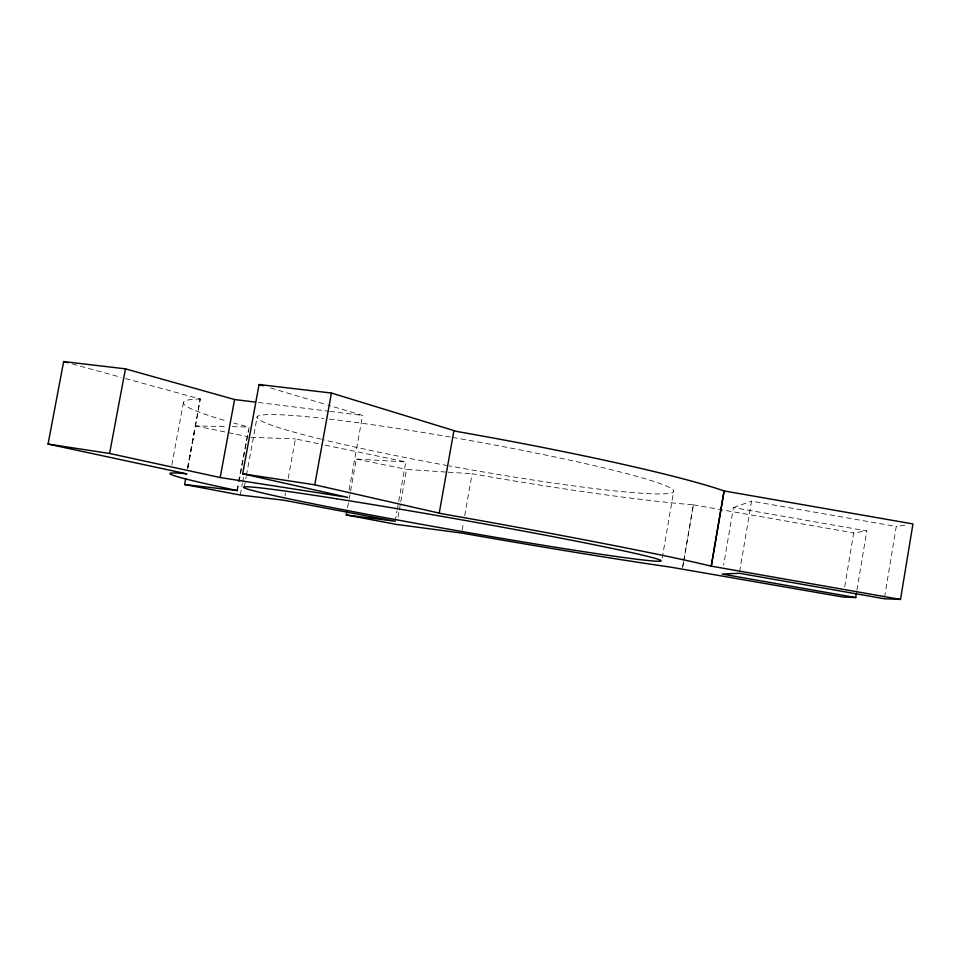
<?xml version="1.0" encoding="UTF-8"?>
<svg xmlns="http://www.w3.org/2000/svg" width="961" height="961" viewBox="0 0 961 961"><rect width="100%" height="100%" fill="white"/><g stroke="black" fill="none" stroke-linecap="round" stroke-linejoin="round"><path stroke-width="0.72" stroke-dasharray="4.8 3.6" d="M856.936 590.162L866.774 530.928L733.411 507.576L723.621 565.2M884.552 597.274L896.253 526.472L905.995 524.994M844.719 586.835L853.692 532.911L866.774 530.928M739.598 571.783L751.562 501.137L896.253 526.472M683.884 560.059L693.374 504.801L683.92 560.059M662.213 558.125L673.721 491.083M462.121 530.148L463.406 522.928M464.692 515.697L472.115 473.785A286.09 19.508 10.1 0 0 681.637 503.804L693.374 504.801M395.151 521.258L396.965 511.132M397.229 509.678L405.782 461.929L321.539 444.354M398.022 517.222L399.055 511.432M399.32 509.979L406.587 469.412L446.793 472.103M349.095 490.062L362.573 415.44L328.073 405.146M347.57 507.612L356.339 459.058L405.782 461.929M285.009 495.888L285.537 492.969M288.204 478.35L295.399 438.901L320.085 444.054M236.886 490.482L238.244 483.107M238.52 481.629L249.127 427.14L241.872 425.242A286.09 19.508 10.1 0 1 233.691 423.008M237.475 490.59L238.833 483.215M239.097 481.737L248.587 430.084M240.274 495.023L242.4 483.479M242.665 482.038L243.722 476.26M244.286 487.059L246.172 476.8M246.448 475.335L257.2 416.702M171.839 464.92L183.395 402.683M187.467 467.935L200.236 399.031L122.6 377.745M187.623 468.415L195.503 425.879L226.448 426.54M187.984 468.019L200.236 399.031M733.411 507.576L751.562 501.137M200.753 399.091L197.041 399.115A286.09 19.508 10.1 0 0 227.264 421.194M232.346 426.672L248.551 427.02M250.869 437.303L295.399 438.901M448.282 472.199L472.115 473.785M258.389 402.491L328.338 411.188M329.827 411.368L362.573 415.44M693.325 504.813L853.692 532.911M195.503 425.879L247.962 436.702M356.339 459.058L406.587 469.412M72.291 363.943L121.17 377.349M270.57 387.968L326.632 404.713M452.595 437.447A211.624 14.343 10.1 0 1 673.721 491.311A211.624 14.343 10.1 0 1 449.207 465.905M447.826 465.653A211.624 14.343 10.1 0 1 324.121 439.922M321.382 439.249A211.624 14.343 10.1 0 1 323.713 418.455M329.311 419.092A211.624 14.343 10.1 0 1 451.153 437.195M683.631 561.512L682.394 568.792L683.679 561.512"/><path stroke-width="1.44" d="M346.765 512.021L346.236 514.964L396.725 524.466L461.616 533.043A286.654 7.784 10 0 0 670.79 567.158L843.013 597.033L855.698 597.562L856.443 593.117M855.698 597.562L722.119 574.065L739.345 573.261L884.3 598.751L900.505 599.424L912.95 523.937L724.065 490.927L715.669 488.128A286.09 19.508 10.1 0 0 456.823 431.465L331.437 393.037L259.062 384.532L242.665 473.785L347.774 497.378L220.201 477.545L109.59 453.472L48.05 444.066L63.654 361.576L125.447 368.844L234.58 399.524L255.422 402.118M242.665 473.785L314.776 484.8L442.168 513.787A286.654 7.784 10 0 1 702.707 564.131L711.26 566.161L724.065 490.927M711.26 566.161L724.138 490.891M439.213 513.27L453.868 430.948M314.776 484.8L331.437 393.037M220.201 477.545L234.58 399.524M346.236 514.964L395.151 521.258L284.204 500.273L240.274 495.023L184.632 484.548L185.713 478.686M109.59 453.472L125.447 368.844M184.632 484.548L237.475 490.59L230.135 489.053A286.654 7.784 10 0 1 183.251 473.509L186.902 473.881L48.05 444.066M711.332 566.161L900.505 599.424M63.654 361.576L67.979 362.765M259.062 384.532L263.374 385.817M336.386 498.747L318.295 495.924A212.033 5.73 10 0 0 355.114 512.021L371.739 515.18A212.033 5.73 10 0 0 660.772 560.395A212.033 5.73 10 0 0 336.386 498.747"/></g></svg>
